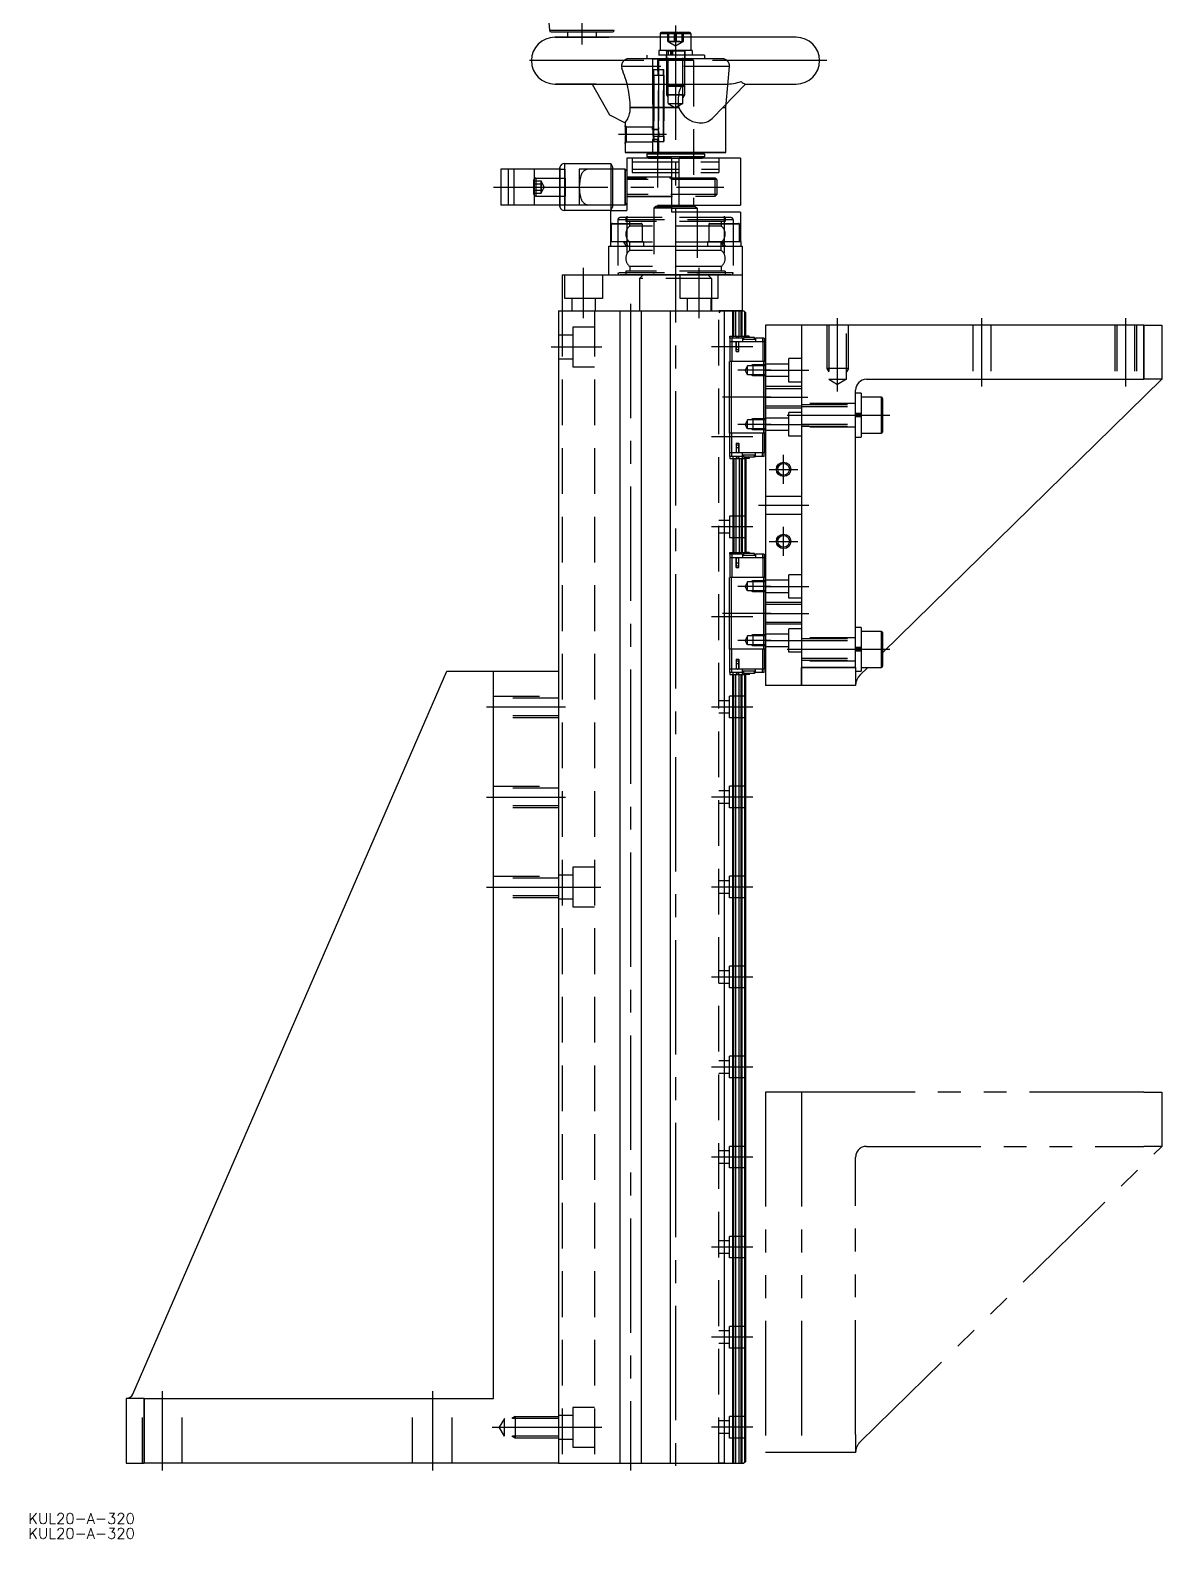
# Model space of a CAD drawing. Extents: x -27 to 476, y -21 to 633.
# Drawn here: x -26.7 to 287.5, y -21 to 398 of the extents above; entities that cross this region are included whole.
import ezdxf

# ---------------------------------------------------------------- set-up
doc = ezdxf.new("R2010")
doc.units = 0
for name, pattern in [('CENTER', [50.8, 31.75, -6.35, 6.35, -6.35]), ('DASHED', [19.05, 12.7, -6.35]), ('PHANTOM', [63.5, 31.75, -6.35, 6.35, -6.35, 6.35, -6.35])]:
    doc.linetypes.add(name, pattern=pattern)
doc.layers.get('0').update_dxf_attribs({"linetype": 'CONTINUOUS'})
doc.layers.add('CENTER', color=1, linetype='CENTER')
doc.styles.get("Standard").update_dxf_attribs({"font": 'txt.shx', "height": 3, "bigfont": 'bigfont.shx'})

msp = doc.modelspace()

# ---------------------------------------------------------------- linework, layer by layer
at = {"color": 7, "linetype": 'CONTINUOUS'}
for p, q in [((116.5, 409.33), (117.5, 397.96)), ((117.5, 397.96), (135.5, 397.96)), ((117.99, 397.5), (135.01, 397.5)), ((186, 396), (119, 396)), ((186, 396), (119, 396)), ((119.02, 396), (133.98, 396)), ((119.03, 396), (119.02, 396)), ((122.5, 397.5), (122.5, 396)), ((130.5, 397.5), (130.5, 396)), ((156.75, 397.05), (148.25, 397.05)), ((148.25, 397.05), (148.25, 396)), ((148.25, 397.05), (150.88, 397.05)), ((156.5, 397.3), (148.5, 397.3)), ((150.88, 397.05), (156.75, 397.05)), ((156.75, 397.05), (156.75, 396)), ((119, 383), (130.29, 383)), ((119.98, 383), (119.14, 383)), ((119.14, 383), (119.98, 383)), ((119.16, 383), (166.39, 383)), ((119.16, 383), (166.39, 383)), ((130.29, 383), (119.98, 383)), ((130.49, 383), (122.51, 383)), ((129.33, 383), (134.16, 374.43)), ((129.33, 383), (134.12, 383)), ((130.29, 383), (129.33, 383)), ((129.33, 383), (130.29, 383)), ((171.9, 383), (162.69, 373.47)), ((171.9, 383), (186, 383)), ((171.96, 383), (186, 383)), ((166.5, 376.5), (166.58, 377.46)), ((134.16, 374.43), (138.5, 372.2)), ((139.94, 376.5), (153.43, 376.5)), ((153.43, 376.5), (139.94, 376.5)), ((165.65, 376.5), (166.5, 376.5)), ((166.5, 364), (166.5, 376.5)), ((138.5, 372.2), (138.5, 371.49)), ((138.5, 366.5), (138.5, 364)), ((121.64, 360.9), (121.64, 347.9)), ((121.64, 360.9), (134.5, 360.9)), ((134.5, 360.9), (134.5, 347.9)), ((134.5, 360.9), (135, 360.03)), ((138.5, 364), (166.5, 364)), ((152.5, 364), (138.5, 364)), ((151.5, 362.4), (139, 362.4)), ((139, 362.4), (139, 357.34)), ((145, 364), (144.5, 363.5)), ((160.5, 363.5), (144.5, 363.5)), ((144.5, 363.5), (144.5, 362.9)), ((144.5, 362.9), (152.5, 362.9)), ((144.5, 362.9), (145, 362.4)), ((145, 362.4), (160, 362.4)), ((146.1, 364), (147.73, 364)), ((147.73, 364), (146.1, 364)), ((147.73, 364), (157.45, 364)), ((166.5, 364), (152.5, 364)), ((152.5, 362.9), (160.5, 362.9)), ((170.5, 362.4), (153.5, 362.4)), ((160, 364), (160.5, 363.5)), ((160.5, 362.9), (160, 362.4)), ((160.5, 363.5), (160.5, 362.9)), ((170.5, 362.4), (170.5, 349.4)), ((104, 359.4), (104, 349.4)), ((106, 359.4), (104, 359.4)), ((107.58, 359.4), (106, 359.4)), ((113.22, 359.4), (107.58, 359.4)), ((113.22, 359.4), (113.22, 349.4)), ((120.25, 359.4), (113.22, 359.4)), ((120.25, 359.4), (120.25, 349.4)), ((120.38, 359.93), (120.38, 349.4)), ((135, 360.03), (135, 348.77)), ((138.5, 359.4), (135, 359.4)), ((138.5, 349.4), (138.5, 359.4)), ((138.5, 359.4), (138.5, 349.4)), ((139, 358.9), (138.5, 359.4)), ((139, 358.9), (139, 349.9)), ((139, 358.9), (139, 357.34)), ((106, 349.4), (104, 349.4)), ((107.58, 349.4), (106, 349.4)), ((113.22, 349.4), (107.58, 349.4)), ((120.25, 349.4), (113.22, 349.4)), ((120.38, 349.4), (120.38, 348.87)), ((134.5, 347.9), (121.64, 347.9)), ((134.5, 347.9), (135, 348.77)), ((134.5, 339.3), (134.5, 347.9)), ((134.5, 347.9), (138.98, 347.9)), ((138.5, 349.4), (135, 349.4)), ((139, 349.9), (138.5, 349.4)), ((139, 351.46), (139, 347.9)), ((151.5, 347.4), (151.5, 349.4)), ((151.5, 349.4), (157.53, 349.4)), ((151.5, 349.3), (157.5, 349.3)), ((151.5, 349), (158, 349)), ((151.5, 348.5), (158.5, 348.5)), ((157.5, 349.4), (157.5, 349.3)), ((157.53, 349.4), (170.5, 349.4)), ((158, 349), (158.5, 348.5)), ((158.5, 348.5), (158.5, 347.4)), ((143.25, 344.05), (134.75, 344.05)), ((134.75, 339.3), (134.75, 344.05)), ((135, 344.3), (143, 344.3)), ((143.25, 344.05), (143.25, 339.3)), ((170.5, 347.4), (151.5, 347.4)), ((170.25, 344.05), (161.75, 344.05)), ((161.75, 344.05), (161.75, 339.3)), ((162, 344.3), (170, 344.3)), ((170.25, 339.3), (170.25, 344.05)), ((170.5, 347.4), (170.5, 339.3)), ((134, 338), (171, 338)), ((134, 330), (134, 338)), ((134.41, 339.3), (143.6, 339.3)), ((134.41, 339.3), (134.41, 338)), ((138.85, 338), (138.1, 339.3)), ((139.34, 338), (138.58, 339.3)), ((143.6, 339.3), (143.6, 338)), ((161.41, 339.3), (170.6, 339.3)), ((161.41, 339.3), (161.41, 338)), ((165.85, 338), (165.1, 339.3)), ((166.34, 338), (165.58, 339.3)), ((170.6, 339.3), (170.6, 338)), ((171, 338), (171, 330)), ((121, 330), (171, 330)), ((121, 330), (121, 320)), ((167.87, 330), (137.1, 330)), ((166.26, 330), (138.7, 330)), ((143.51, 330), (161.49, 330)), ((158.75, 330), (146.25, 330)), ((171, 330), (171, 320)), ((120, 320), (120, 0)), ((120, 320), (120, 0)), ((120, 320), (171.5, 320)), ((120, 320), (136.7, 320)), ((121, 320), (171, 320)), ((137, 320), (137, 0)), ((143, 320), (143, 0)), ((143.3, 320), (150, 320)), ((151, 320), (151, 0)), ((164.5, 320), (164.99, 320)), ((165, 320), (164.5, 320)), ((164.99, 320), (168.45, 320)), ((168.45, 320), (165, 320)), ((166, 320), (166, 0)), ((168.44, 312.95), (168.44, 320)), ((168.45, 320), (171, 320)), ((171.05, 320), (168.45, 320)), ((168.65, 312.95), (168.65, 320)), ((169.2, 312.95), (169.2, 320)), ((170.2, 312.95), (170.2, 320)), ((170.75, 312.95), (170.75, 320)), ((170.96, 312.95), (170.96, 320)), ((171, 320), (171.05, 320)), ((172, 319.5), (171.5, 320)), ((171.7, 312.95), (171.7, 319.8)), ((172, 312.95), (172, 319.5)), ((177.5, 316), (177.5, 216)), ((187.5, 316), (177.5, 316)), ((187.5, 316), (187.5, 221)), ((187.5, 316), (187.5, 216)), ((282.5, 316), (187.5, 316)), ((282.5, 316), (287.5, 316)), ((282.5, 301), (282.5, 316)), ((282.5, 316), (282.5, 301)), ((287.5, 316), (287.5, 301)), ((167.6, 312.45), (167.6, 312.95)), ((167.6, 312.95), (168.39, 312.95)), ((168.1, 312.45), (167.6, 312.45)), ((167.6, 312.45), (167.6, 311.45)), ((168.1, 311.45), (167.6, 311.45)), ((167.6, 311.45), (167.6, 305.95)), ((171.1, 312.45), (168.1, 312.45)), ((168.1, 312.45), (168.1, 311.45)), ((169.3, 311.45), (168.1, 311.45)), ((168.1, 311.45), (168.1, 305.95)), ((168.39, 312.95), (169.26, 312.95)), ((168.39, 312.45), (168.39, 312.95)), ((169.26, 312.95), (169.35, 312.95)), ((169.52, 312.45), (169.26, 312.95)), ((170.1, 311.45), (169.3, 311.45)), ((169.3, 308.75), (169.3, 311.45)), ((169.3, 310.65), (169.35, 310.65)), ((169.3, 310.19), (169.35, 310.19)), ((169.35, 312.95), (170.05, 312.95)), ((169.61, 312.45), (169.35, 312.95)), ((169.35, 311.1), (169.35, 310.05)), ((169.35, 310.05), (169.35, 309.25)), ((169.35, 310.05), (169.7, 310.05)), ((169.61, 312.45), (169.61, 312.45)), ((169.7, 310.05), (170.05, 310.05)), ((169.79, 312.45), (170.05, 312.95)), ((169.88, 312.45), (170.14, 312.95)), ((170.05, 312.95), (170.14, 312.95)), ((170.05, 310.05), (170.05, 311.1)), ((170.05, 310.65), (170.1, 310.65)), ((170.05, 310.19), (170.1, 310.19)), ((170.05, 309.25), (170.05, 310.05)), ((176.7, 311.45), (170.1, 311.45)), ((170.1, 308.75), (170.1, 311.45)), ((170.14, 312.95), (171.01, 312.95)), ((171.01, 312.45), (171.01, 312.95)), ((171.01, 312.95), (171.63, 312.95)), ((171.1, 312.45), (171.4, 312.45)), ((171.1, 312.45), (171.1, 311.45)), ((174.7, 312.05), (171.1, 312.05)), ((174.4, 312.65), (171.4, 312.65)), ((171.4, 312.65), (171.4, 312.05)), ((172.93, 312.95), (171.63, 312.95)), ((171.63, 312.95), (171.63, 312.65)), ((172.93, 312.95), (173.11, 312.65)), ((174.4, 312.05), (174.4, 312.65)), ((174.4, 312.45), (174.7, 312.45)), ((176.6, 312.45), (174.7, 312.45)), ((174.7, 312.45), (174.7, 311.45)), ((177.1, 312.45), (176.6, 312.45)), ((176.6, 312.45), (176.6, 311.45)), ((177.2, 311.45), (176.7, 311.45)), ((176.7, 311.45), (176.7, 305.95)), ((177.1, 312.45), (177.1, 311.45)), ((177.2, 311.45), (177.2, 305.95)), ((167.5, 286.05), (167.5, 305.95)), ((168, 305.95), (167.5, 305.95)), ((177, 305.95), (168, 305.95)), ((168, 286.05), (168, 305.95)), ((169.3, 308.75), (170.1, 308.75)), ((169.35, 309.25), (169.7, 309.25)), ((169.7, 309.25), (170.05, 309.25)), ((177, 286.05), (177, 305.95)), ((177.5, 305.95), (177, 305.95)), ((177.5, 286.05), (177.5, 305.95)), ((202.5, 221), (202.5, 298)), ((205.5, 301), (282.5, 301)), ((210, 225.03), (287.5, 301)), ((287.5, 301), (282.5, 301)), ((204, 297.11), (202.5, 297.11)), ((204, 297.11), (204, 291.49)), ((209.7, 296.01), (204, 296.01)), ((209.7, 291.46), (209.7, 296.01)), ((210, 295.71), (210, 291.44)), ((204, 291.49), (202.5, 291.49)), ((202.5, 291.25), (203.9, 291.25)), ((202.5, 290.78), (203.9, 290.78)), ((204, 290.54), (202.5, 290.54)), ((203.75, 290.78), (203.75, 291.25)), ((204, 291.41), (204, 291.49)), ((204, 291.46), (204, 290.54)), ((204, 290.62), (204, 290.54)), ((204, 290.54), (204, 284.91)), ((209.7, 286.01), (209.7, 291.46)), ((210, 291.44), (210, 286.31)), ((168, 286.05), (167.5, 286.05)), ((167.6, 280.55), (167.6, 286.05)), ((177, 286.05), (168, 286.05)), ((168.1, 280.55), (168.1, 286.05)), ((176.7, 280.55), (176.7, 286.05)), ((177.5, 286.05), (177, 286.05)), ((177.2, 280.55), (177.2, 286.05)), ((202.5, 284.91), (204, 284.91)), ((204, 286.01), (209.7, 286.01)), ((169.3, 283.25), (169.3, 280.55)), ((169.3, 283.25), (170.1, 283.25)), ((169.3, 281.81), (169.35, 281.81)), ((169.3, 281.35), (169.35, 281.35)), ((169.7, 282.75), (169.35, 282.75)), ((169.35, 282.75), (169.35, 281.95)), ((169.35, 281.95), (169.35, 280.9)), ((169.7, 281.95), (169.35, 281.95)), ((170.05, 282.75), (169.7, 282.75)), ((170.05, 281.95), (169.7, 281.95)), ((170.05, 281.95), (170.05, 282.75)), ((170.05, 280.9), (170.05, 281.95)), ((170.05, 281.81), (170.1, 281.81)), ((170.05, 281.35), (170.1, 281.35)), ((170.1, 283.25), (170.1, 280.55)), ((168.1, 280.55), (167.6, 280.55)), ((167.6, 279.55), (167.6, 280.55)), ((168.1, 279.55), (167.6, 279.55)), ((167.6, 279.55), (167.6, 279.05)), ((167.6, 279.05), (168.39, 279.05)), ((169.3, 280.55), (168.1, 280.55)), ((168.1, 279.55), (168.1, 280.55)), ((171.1, 279.55), (168.1, 279.55)), ((168.39, 279.55), (168.39, 279.05)), ((168.39, 279.05), (169.26, 279.05)), ((168.44, 279.05), (168.44, 252.95)), ((168.65, 279.05), (168.65, 252.95)), ((169.2, 279.05), (169.2, 252.95)), ((169.52, 279.55), (169.26, 279.05)), ((169.26, 279.05), (169.35, 279.05)), ((170.1, 280.55), (169.3, 280.55)), ((169.61, 279.55), (169.35, 279.05)), ((169.35, 279.05), (170.05, 279.05)), ((169.61, 279.55), (169.61, 279.55)), ((169.79, 279.55), (170.05, 279.05)), ((169.88, 279.55), (170.14, 279.05)), ((170.05, 279.05), (170.14, 279.05)), ((176.7, 280.55), (170.1, 280.55)), ((170.14, 279.05), (171.01, 279.05)), ((170.2, 279.05), (170.2, 252.95)), ((170.75, 279.05), (170.75, 252.95)), ((170.96, 279.05), (170.96, 252.95)), ((171.01, 279.55), (171.01, 279.05)), ((171.01, 279.05), (171.63, 279.05)), ((171.1, 279.55), (171.1, 280.55)), ((174.7, 279.95), (171.1, 279.95)), ((171.1, 279.55), (171.4, 279.55)), ((171.4, 279.95), (171.4, 279.35)), ((174.4, 279.35), (171.4, 279.35)), ((171.63, 279.05), (171.63, 279.35)), ((172.93, 279.05), (171.63, 279.05)), ((171.7, 279.05), (171.7, 252.95)), ((172, 279.05), (172, 252.95)), ((172.93, 279.05), (173.11, 279.35)), ((174.4, 279.35), (174.4, 279.95)), ((174.4, 279.55), (174.7, 279.55)), ((174.7, 279.55), (174.7, 280.55)), ((176.6, 279.55), (174.7, 279.55)), ((176.6, 279.55), (176.6, 280.55)), ((177.1, 279.55), (176.6, 279.55)), ((177.2, 280.55), (176.7, 280.55)), ((177.1, 279.55), (177.1, 280.55)), ((167.6, 252.45), (167.6, 252.95)), ((167.6, 252.95), (168.39, 252.95)), ((168.1, 252.45), (167.6, 252.45)), ((167.6, 252.45), (167.6, 251.45)), ((167.6, 251.45), (167.6, 245.95)), ((168.1, 251.45), (167.6, 251.45)), ((171.1, 252.45), (168.1, 252.45)), ((168.1, 252.45), (168.1, 251.45)), ((168.1, 251.45), (168.1, 245.95)), ((169.3, 251.45), (168.1, 251.45)), ((168.39, 252.45), (168.39, 252.95)), ((168.39, 252.95), (169.26, 252.95)), ((169.26, 252.95), (169.35, 252.95)), ((169.52, 252.45), (169.26, 252.95)), ((169.3, 248.75), (169.3, 251.45)), ((170.1, 251.45), (169.3, 251.45)), ((169.35, 252.95), (170.05, 252.95)), ((169.61, 252.45), (169.35, 252.95)), ((169.61, 252.45), (169.61, 252.45)), ((169.79, 252.45), (170.05, 252.95)), ((169.88, 252.45), (170.14, 252.95)), ((170.05, 252.95), (170.14, 252.95)), ((176.7, 251.45), (170.1, 251.45)), ((170.1, 248.75), (170.1, 251.45)), ((170.14, 252.95), (171.01, 252.95)), ((171.01, 252.45), (171.01, 252.95)), ((171.01, 252.95), (171.63, 252.95)), ((171.1, 252.45), (171.4, 252.45)), ((171.1, 252.45), (171.1, 251.45)), ((174.7, 252.05), (171.1, 252.05)), ((174.4, 252.65), (171.4, 252.65)), ((171.4, 252.65), (171.4, 252.05)), ((172.93, 252.95), (171.63, 252.95)), ((171.63, 252.95), (171.63, 252.65)), ((172.93, 252.95), (173.11, 252.65)), ((174.4, 252.05), (174.4, 252.65)), ((174.4, 252.45), (174.7, 252.45)), ((176.6, 252.45), (174.7, 252.45)), ((174.7, 252.45), (174.7, 251.45)), ((177.1, 252.45), (176.6, 252.45)), ((176.6, 252.45), (176.6, 251.45)), ((176.7, 251.45), (176.7, 245.95)), ((177.2, 251.45), (176.7, 251.45)), ((177.1, 252.45), (177.1, 251.45)), ((177.2, 251.45), (177.2, 245.95)), ((169.3, 250.65), (169.35, 250.65)), ((169.3, 250.19), (169.35, 250.19)), ((169.3, 248.75), (170.1, 248.75)), ((169.35, 251.1), (169.35, 250.05)), ((169.35, 250.05), (169.35, 249.25)), ((169.35, 250.05), (169.7, 250.05)), ((169.35, 249.25), (169.7, 249.25)), ((169.7, 250.05), (170.05, 250.05)), ((169.7, 249.25), (170.05, 249.25)), ((170.05, 250.05), (170.05, 251.1)), ((170.05, 250.65), (170.1, 250.65)), ((170.05, 250.19), (170.1, 250.19)), ((170.05, 249.25), (170.05, 250.05)), ((167.5, 226.05), (167.5, 245.95)), ((168, 245.95), (167.5, 245.95)), ((168, 226.05), (168, 245.95)), ((177, 245.95), (168, 245.95)), ((177, 226.05), (177, 245.95)), ((177.5, 245.95), (177, 245.95)), ((177.5, 226.05), (177.5, 245.95)), ((204, 232.11), (202.5, 232.11)), ((204, 232.11), (204, 226.49)), ((209.7, 231.01), (204, 231.01)), ((209.7, 226.46), (209.7, 231.01)), ((210, 230.71), (210, 226.44)), ((204, 226.49), (202.5, 226.49)), ((202.5, 226.25), (203.9, 226.25)), ((203.75, 225.78), (203.75, 226.25)), ((204, 226.41), (204, 226.49)), ((204, 226.46), (204, 225.54)), ((209.7, 221.01), (209.7, 226.46)), ((210, 226.44), (210, 221.31)), ((168, 226.05), (167.5, 226.05)), ((167.6, 220.55), (167.6, 226.05)), ((177, 226.05), (168, 226.05)), ((168.1, 220.55), (168.1, 226.05)), ((169.3, 223.25), (170.1, 223.25)), ((169.3, 223.25), (169.3, 220.55)), ((169.35, 222.75), (169.35, 221.95)), ((169.7, 222.75), (169.35, 222.75)), ((170.05, 222.75), (169.7, 222.75)), ((170.05, 221.95), (170.05, 222.75)), ((170.1, 223.25), (170.1, 220.55)), ((176.7, 220.55), (176.7, 226.05)), ((177.5, 226.05), (177, 226.05)), ((177.2, 220.55), (177.2, 226.05)), ((202.5, 225.78), (203.9, 225.78)), ((204, 225.54), (202.5, 225.54)), ((204, 225.62), (204, 225.54)), ((204, 225.54), (204, 219.91)), ((1.83, 19.2), (88.98, 220)), ((88.98, 220), (120, 220)), ((88.98, 220), (102, 220)), ((102, 18), (102, 220)), ((102, 220), (120, 220)), ((167.6, 219.55), (167.6, 220.55)), ((168.1, 220.55), (167.6, 220.55)), ((167.6, 219.55), (167.6, 219.05)), ((168.1, 219.55), (167.6, 219.55)), ((167.6, 219.05), (168.39, 219.05)), ((168.1, 219.55), (168.1, 220.55)), ((169.3, 220.55), (168.1, 220.55)), ((171.1, 219.55), (168.1, 219.55)), ((168.39, 219.55), (168.39, 219.05)), ((168.39, 219.05), (169.26, 219.05)), ((168.44, 0), (168.44, 219.05)), ((168.65, 0), (168.65, 219.05)), ((169.2, 0), (169.2, 219.05)), ((169.52, 219.55), (169.26, 219.05)), ((169.26, 219.05), (169.35, 219.05)), ((169.3, 221.81), (169.35, 221.81)), ((169.3, 221.35), (169.35, 221.35)), ((170.1, 220.55), (169.3, 220.55)), ((169.35, 221.95), (169.35, 220.9)), ((169.7, 221.95), (169.35, 221.95)), ((169.61, 219.55), (169.35, 219.05)), ((169.35, 219.05), (170.05, 219.05)), ((169.61, 219.55), (169.61, 219.55)), ((170.05, 221.95), (169.7, 221.95)), ((169.79, 219.55), (170.05, 219.05)), ((169.88, 219.55), (170.14, 219.05)), ((170.05, 220.9), (170.05, 221.95)), ((170.05, 221.81), (170.1, 221.81)), ((170.05, 221.35), (170.1, 221.35)), ((170.05, 219.05), (170.14, 219.05)), ((176.7, 220.55), (170.1, 220.55)), ((170.14, 219.05), (171.01, 219.05)), ((170.2, 0), (170.2, 219.05)), ((170.75, 0), (170.75, 219.05)), ((170.96, 0), (170.96, 219.05)), ((171.01, 219.55), (171.01, 219.05)), ((171.01, 219.05), (171.63, 219.05)), ((171.1, 219.55), (171.1, 220.55)), ((174.7, 219.95), (171.1, 219.95)), ((171.1, 219.55), (171.4, 219.55)), ((171.4, 219.95), (171.4, 219.35)), ((174.4, 219.35), (171.4, 219.35)), ((171.63, 219.05), (171.63, 219.35)), ((172.93, 219.05), (171.63, 219.05)), ((171.7, 0.2), (171.7, 219.05)), ((172, 0.5), (172, 219.05)), ((172.93, 219.05), (173.11, 219.35)), ((174.4, 219.35), (174.4, 219.95)), ((174.4, 219.55), (174.7, 219.55)), ((174.7, 219.55), (174.7, 220.55)), ((176.6, 219.55), (174.7, 219.55)), ((176.6, 219.55), (176.6, 220.55)), ((177.1, 219.55), (176.6, 219.55)), ((177.2, 220.55), (176.7, 220.55)), ((177.1, 219.55), (177.1, 220.55)), ((187.5, 216), (187.5, 221)), ((187.5, 221), (202.5, 221)), ((202.5, 221), (187.5, 221)), ((202.5, 221), (202.5, 216)), ((202.5, 219.91), (204, 219.91)), ((203.7, 218.86), (205.9, 221.01)), ((204, 221.01), (209.7, 221.01)), ((187.5, 216), (177.5, 216)), ((202.5, 216), (187.5, 216)), ((0, 18), (0, 0)), ((5, 18), (0, 18)), ((5, 18), (102, 18)), ((5, 18), (5, 0)), ((5, 0), (5, 18)), ((0, 0), (5, 0)), ((120, 0), (5, 0)), ((172, 0.5), (171.5, 0)), ((120, 0), (171.5, 0))]:
    msp.add_line(p, q, dxfattribs=at)
at = {"color": 3, "linetype": 'DASHED'}
for p, q in [((148.25, 396), (148.25, 392.3)), ((150.32, 397.3), (150.63, 397.3)), ((150.32, 394.8), (150.32, 397.3)), ((150.32, 394.8), (151.26, 394.8)), ((150.32, 394.8), (150.48, 394.8)), ((150.46, 394.8), (152.5, 393.62)), ((151.26, 394.8), (150.46, 394.8)), ((151.72, 394.8), (150.48, 394.8)), ((150.48, 394.8), (150.63, 394.8)), ((150.63, 394.8), (150.63, 397.3)), ((151.72, 394.8), (150.63, 394.8)), ((151.26, 394.8), (153.28, 394.8)), ((151.26, 394.8), (152.19, 394.8)), ((153.74, 394.8), (151.72, 394.8)), ((152.81, 394.8), (151.72, 394.8)), ((152.19, 394.8), (152.19, 397.3)), ((152.19, 394.8), (153.28, 394.8)), ((152.5, 393.62), (154.54, 394.8)), ((152.81, 394.8), (152.81, 397.3)), ((152.81, 394.8), (153.74, 394.8)), ((153.28, 394.8), (154.52, 394.8)), ((153.28, 394.8), (154.37, 394.8)), ((153.74, 394.8), (154.54, 394.8)), ((153.74, 394.8), (154.68, 394.8)), ((154.37, 394.8), (154.37, 397.3)), ((154.52, 394.8), (154.37, 394.8)), ((154.68, 394.8), (154.52, 394.8)), ((154.68, 394.8), (154.68, 397.3)), ((156.75, 396), (156.75, 392.3)), ((165.5, 390), (139.5, 390)), ((160.5, 391), (144.5, 391)), ((144.5, 391), (144.5, 390)), ((160.5, 390), (144.54, 390)), ((146.1, 390), (146.1, 370.42)), ((146.1, 390), (146.1, 370.42)), ((146.1, 390), (147.73, 390)), ((147.73, 390), (146.1, 390)), ((148, 390), (147.5, 389.5)), ((147.73, 390), (157.45, 390)), ((147.73, 390), (147.73, 370.42)), ((147.73, 390), (147.73, 370.42)), ((157.1, 392.3), (147.9, 392.3)), ((147.9, 392.3), (147.9, 391)), ((157.09, 391), (147.9, 391)), ((156.95, 390), (148.05, 390)), ((156.71, 392.3), (148.25, 392.3)), ((149.75, 390), (150, 389.75)), ((155.25, 390), (149.8, 390)), ((149.82, 392.3), (155.19, 392.3)), ((149.9, 391), (149.9, 390)), ((155.08, 391), (149.91, 391)), ((155.08, 390), (149.91, 390)), ((155.05, 392.3), (149.95, 392.3)), ((149.95, 392.3), (149.95, 391)), ((155.05, 391), (149.95, 391)), ((155, 392.1), (150, 392.1)), ((150, 392.1), (150, 380)), ((150, 389.75), (155, 389.75)), ((150.42, 392.3), (150.42, 391)), ((151.34, 392.3), (150.42, 392.3)), ((151.34, 391), (150.42, 391)), ((150.43, 377.6), (150.43, 392.3)), ((151.08, 392.3), (151.08, 391)), ((151.71, 392.3), (151.08, 392.3)), ((151.71, 391), (151.08, 391)), ((151.34, 391), (151.34, 392.3)), ((151.71, 391), (151.71, 392.3)), ((154.57, 377.6), (154.57, 392.3)), ((155, 392.1), (155, 380)), ((155.25, 390), (155, 389.75)), ((155.05, 392.3), (155.05, 391)), ((155.1, 391), (155.1, 390)), ((157, 390), (157.5, 389.5)), ((157.1, 392.3), (157.1, 391)), ((160.5, 391), (160.5, 390)), ((137.51, 387.83), (137.56, 387.29)), ((167.48, 387.83), (137.52, 387.83)), ((146.3, 386.84), (146.46, 387)), ((146.3, 385.5), (146.3, 386.84)), ((146.3, 368.5), (146.3, 385.5)), ((146.3, 385.5), (146.3, 368.5)), ((146.3, 385.5), (146.46, 385.5)), ((146.3, 385.5), (146.46, 385.5)), ((146.46, 387), (149.3, 387)), ((146.46, 385.5), (146.46, 387)), ((146.46, 385.5), (146.46, 368.5)), ((146.46, 368.5), (146.46, 385.5)), ((146.46, 385.5), (149.14, 385.5)), ((146.46, 385.5), (149.14, 385.5)), ((157.5, 389.5), (147.5, 389.5)), ((147.5, 389.5), (147.5, 387)), ((147.73, 368.5), (147.73, 385.5)), ((147.73, 385.5), (147.73, 368.5)), ((147.73, 385.5), (149.3, 385.5)), ((147.73, 385.5), (149.3, 385.5)), ((149.3, 386.84), (149.14, 387)), ((149.14, 385.5), (149.14, 387)), ((149.14, 368.5), (149.14, 385.5)), ((149.14, 385.5), (149.14, 368.5)), ((149.14, 385.5), (149.3, 385.5)), ((149.14, 385.5), (149.3, 385.5)), ((149.3, 385.5), (149.3, 387)), ((149.3, 385.5), (149.3, 386.84)), ((149.3, 385.5), (149.3, 368.5)), ((149.3, 368.5), (149.3, 385.5)), ((149.3, 368.5), (149.3, 385.5)), ((149.3, 385.5), (149.3, 368.5)), ((157.5, 389.5), (157.5, 349.4)), ((166.58, 377.46), (167.49, 387.83)), ((155, 382.73), (150, 382.73)), ((150.43, 382.3), (150, 382.73)), ((154.57, 382.3), (150.43, 382.3)), ((154.57, 382.3), (155, 382.73)), ((150, 380), (155, 380)), ((150, 380), (150.43, 379.25)), ((154.6, 380), (150.4, 380)), ((150.43, 377.6), (152.5, 376.41)), ((150.43, 377.6), (154.57, 377.6)), ((154.57, 377.6), (152.5, 376.41)), ((155, 380), (154.57, 379.25)), ((138.5, 371.5), (138.93, 371.07)), ((138.93, 371.07), (146.1, 371.07)), ((138.93, 366.93), (138.93, 371.07)), ((146.1, 370.42), (146.1, 371.07)), ((146.1, 370.42), (147.73, 370.42)), ((147.73, 370.42), (146.1, 370.42)), ((138.5, 366.5), (138.93, 366.93)), ((138.93, 366.93), (146.1, 366.93)), ((147.73, 367.58), (146.1, 367.58)), ((146.1, 367.58), (147.73, 367.58)), ((146.1, 367.58), (146.1, 366.93)), ((146.1, 367.58), (146.1, 364)), ((146.1, 367.58), (146.1, 364)), ((146.3, 368.5), (146.3, 367.16)), ((146.46, 368.5), (146.3, 368.5)), ((146.46, 368.5), (146.3, 368.5)), ((146.3, 367.16), (146.46, 367)), ((146.46, 368.5), (146.46, 367)), ((146.46, 368.5), (149.14, 368.5)), ((146.46, 368.5), (149.14, 368.5)), ((146.46, 367), (149.3, 367)), ((147.5, 367), (147.5, 349.28)), ((147.73, 368.5), (149.3, 368.5)), ((147.73, 368.5), (149.3, 368.5)), ((147.73, 367.58), (147.73, 364)), ((147.73, 367.58), (147.73, 364)), ((149.14, 368.5), (149.14, 367)), ((149.3, 368.5), (149.14, 368.5)), ((149.3, 368.5), (149.14, 368.5)), ((149.3, 367.16), (149.14, 367)), ((149.3, 368.5), (149.3, 367.16)), ((149.3, 368.5), (149.3, 367)), ((140.5, 362.4), (140.5, 358.4)), ((140.5, 361.4), (164.5, 361.4)), ((151.5, 349.4), (151.5, 362.4)), ((153.5, 349.4), (153.5, 362.4)), ((164.5, 362.4), (164.5, 358.4)), ((106, 359.4), (106, 349.4)), ((107.58, 359.4), (107.58, 349.4)), ((113.2, 352.4), (113.2, 356.4)), ((113.2, 356.13), (115.2, 356.13)), ((113.2, 355.27), (113.2, 356.13)), ((113.2, 356.13), (113.2, 355.27)), ((113.7, 356.9), (113.7, 351.9)), ((113.7, 356.9), (121.84, 356.9)), ((115.2, 355.7), (115.2, 356.13)), ((115.2, 356.13), (115.2, 355.7)), ((120.25, 359.4), (121.84, 359.4)), ((121.84, 349.4), (121.84, 359.4)), ((121.84, 356.9), (121.84, 351.9)), ((125.79, 359.4), (125.79, 349.4)), ((128.14, 359.4), (125.79, 359.4)), ((135, 359.4), (128.14, 359.4)), ((151.5, 357.15), (139, 357.15)), ((163.51, 356.9), (139, 356.9)), ((163.94, 356.47), (139, 356.47)), ((140.5, 359.4), (151.5, 359.4)), ((140.5, 358.4), (164.5, 358.4)), ((140.7, 359.4), (164.5, 359.4)), ((163.94, 356.47), (163.51, 356.9)), ((163.51, 351.9), (163.51, 356.9)), ((163.94, 356.47), (163.94, 352.33)), ((113.2, 355.27), (115.2, 355.27)), ((113.2, 355.27), (115.2, 355.27)), ((113.2, 353.53), (113.2, 355.27)), ((113.2, 355.27), (113.2, 353.53)), ((113.2, 353.53), (115.2, 353.53)), ((113.2, 353.53), (115.2, 353.53)), ((113.2, 352.67), (113.2, 353.53)), ((113.2, 353.53), (113.2, 352.67)), ((113.2, 352.67), (115.2, 352.67)), ((115.2, 355.9), (116.07, 354.4)), ((115.2, 355.7), (115.2, 355.9)), ((115.2, 355.27), (115.2, 355.7)), ((115.2, 355.7), (115.2, 355.27)), ((115.2, 355.7), (115.2, 354.4)), ((115.2, 355.7), (115.2, 354.4)), ((115.2, 354.4), (115.2, 355.27)), ((115.2, 355.27), (115.2, 354.4)), ((116.07, 354.4), (115.2, 352.9)), ((115.2, 353.53), (115.2, 354.4)), ((115.2, 354.4), (115.2, 353.53)), ((115.2, 353.1), (115.2, 354.4)), ((115.2, 354.4), (115.2, 353.1)), ((115.2, 353.1), (115.2, 353.53)), ((115.2, 353.53), (115.2, 353.1)), ((115.2, 352.67), (115.2, 353.1)), ((115.2, 353.1), (115.2, 352.67)), ((115.2, 353.1), (115.2, 352.9)), ((163.94, 352.33), (139, 352.33)), ((163.51, 351.9), (163.94, 352.33)), ((113.7, 351.9), (121.84, 351.9)), ((128.14, 349.4), (120.25, 349.4)), ((135, 349.4), (128.14, 349.4)), ((139, 351.9), (163.51, 351.9)), ((151.5, 351.65), (139, 351.65)), ((147, 349), (146.5, 348.5)), ((146.5, 348.5), (146.5, 330.3)), ((151.5, 348.5), (146.5, 348.5)), ((151.5, 349), (147, 349)), ((147.2, 349), (151.5, 349)), ((151.5, 349.3), (147.5, 349.3)), ((136.5, 345.3), (136.5, 330.6)), ((168.48, 345.3), (136.52, 345.3)), ((167.87, 345.9), (137.1, 345.9)), ((166.26, 345.9), (138.7, 345.9)), ((138.7, 345.9), (138.7, 344.84)), ((166.3, 344.84), (138.7, 344.84)), ((139.82, 343.57), (139.82, 344.84)), ((165.18, 343.57), (139.82, 343.57)), ((158.5, 347.4), (158.5, 330.3)), ((165.18, 344.84), (165.18, 343.57)), ((166.3, 345.9), (166.3, 344.84)), ((168.5, 345.3), (168.5, 330.6)), ((165.18, 339.09), (139.82, 339.09)), ((139.82, 336.81), (139.82, 339.09)), ((165.18, 336.81), (139.82, 336.81)), ((165.18, 336.81), (165.18, 339.09)), ((166.3, 331.06), (138.7, 331.06)), ((138.7, 331.06), (138.7, 330)), ((165.18, 332.33), (139.82, 332.33)), ((139.82, 332.33), (139.82, 331.06)), ((165.18, 332.33), (165.18, 331.06)), ((166.3, 331.06), (166.3, 330)), ((121.75, 323.4), (121.75, 330)), ((132.25, 330), (132.25, 323.4)), ((168.48, 330.6), (136.52, 330.6)), ((143.5, 330), (142.5, 329)), ((162.5, 329), (142.5, 329)), ((142.5, 329), (142.5, 320)), ((153.75, 323.4), (153.75, 330)), ((162.5, 329), (161.5, 330)), ((162.5, 329), (162.5, 320)), ((164.25, 330), (164.25, 323.4)), ((132.25, 323.4), (121.75, 323.4)), ((123.7, 323.4), (123.7, 320)), ((130.3, 320), (130.3, 323.4)), ((164.25, 323.4), (153.75, 323.4)), ((155.7, 323.4), (155.7, 320)), ((162.3, 323.4), (162.3, 320)), ((121, 320), (121, 0)), ((130, 320), (130, 0)), ((164.5, 0), (164.5, 320)), ((165, 320), (164.5, 319.5)), ((166, 320), (165, 320)), ((124, 315.5), (124, 304.5)), ((130, 315.5), (124, 315.5)), ((194.5, 316), (194.5, 304)), ((195.04, 316), (195.04, 301)), ((199.96, 301), (199.96, 316)), ((200.5, 304), (200.5, 316)), ((235, 316), (235, 301)), ((240, 316), (240, 301)), ((274.5, 316), (274.5, 301)), ((275.04, 316), (275.04, 301)), ((279.96, 316), (279.96, 301)), ((280.5, 316), (280.5, 301)), ((124, 313.3), (120, 313.3)), ((120, 306.7), (124, 306.7)), ((184, 300.25), (184, 306.75)), ((187.5, 306.75), (184, 306.75)), ((124, 304.5), (130, 304.5)), ((172.5, 304.73), (171.79, 303.5)), ((172.5, 302.27), (171.79, 303.5)), ((177.5, 304.73), (172.5, 304.73)), ((172.5, 302.27), (172.5, 304.73)), ((177.5, 302.27), (172.5, 302.27)), ((174, 305), (173.53, 304.73)), ((174, 302), (173.53, 302.27)), ((174, 305), (174, 302)), ((177.5, 305), (174, 305)), ((177.5, 302), (174, 302)), ((184, 305.25), (177.5, 305.25)), ((184, 301.75), (177.5, 301.75)), ((200.5, 304), (194.5, 304)), ((194.5, 304), (195.04, 303.06)), ((200.5, 304), (199.96, 303.06)), ((187.5, 299), (177.5, 299)), ((177.5, 298.46), (187.5, 298.46)), ((187.5, 300.25), (184, 300.25)), ((195.04, 301), (199.96, 301)), ((195.04, 301), (197.5, 299.58)), ((199.96, 301), (197.5, 299.58)), ((187.5, 293.54), (177.5, 293.54)), ((202.5, 294.25), (187.5, 294.25)), ((187.5, 294), (202.5, 294)), ((187.5, 293.46), (202.5, 293.46)), ((172.5, 289.73), (171.79, 288.5)), ((177.5, 289.73), (172.5, 289.73)), ((172.5, 287.27), (172.5, 289.73)), ((174, 290), (173.53, 289.73)), ((177.5, 290), (174, 290)), ((174, 290), (174, 287)), ((187.5, 293), (177.5, 293)), ((184, 290.25), (177.5, 290.25)), ((184, 285.25), (184, 291.75)), ((187.5, 291.75), (184, 291.75)), ((172.5, 287.27), (171.79, 288.5)), ((177.5, 287.27), (172.5, 287.27)), ((174, 287), (173.53, 287.27)), ((177.5, 287), (174, 287)), ((184, 286.75), (177.5, 286.75)), ((187.5, 285.25), (184, 285.25)), ((187.5, 288.54), (202.5, 288.54)), ((187.5, 288), (202.5, 288)), ((202.5, 287.75), (187.5, 287.75)), ((187.5, 268.5), (177.5, 268.5)), ((167.5, 261.75), (164.5, 261.75)), ((167.5, 263), (167.5, 257)), ((172, 263), (167.5, 263)), ((187.5, 263.5), (177.5, 263.5)), ((167.5, 258.25), (164.5, 258.25)), ((172, 257), (167.5, 257)), ((172.5, 244.73), (171.79, 243.5)), ((172.5, 242.27), (171.79, 243.5)), ((177.5, 244.73), (172.5, 244.73)), ((172.5, 242.27), (172.5, 244.73)), ((174, 245), (173.53, 244.73)), ((177.5, 245), (174, 245)), ((174, 245), (174, 242)), ((184, 245.25), (177.5, 245.25)), ((187.5, 246.75), (184, 246.75)), ((184, 240.25), (184, 246.75)), ((177.5, 242.27), (172.5, 242.27)), ((174, 242), (173.53, 242.27)), ((177.5, 242), (174, 242)), ((184, 241.75), (177.5, 241.75)), ((187.5, 239), (177.5, 239)), ((187.5, 240.25), (184, 240.25)), ((187.5, 238.46), (177.5, 238.46)), ((177.5, 233.54), (187.5, 233.54)), ((187.5, 233), (177.5, 233)), ((184, 225.25), (184, 231.75)), ((187.5, 231.75), (184, 231.75)), ((172.5, 229.73), (171.79, 228.5)), ((172.5, 227.27), (171.79, 228.5)), ((172.5, 227.27), (172.5, 229.73)), ((177.5, 229.73), (172.5, 229.73)), ((177.5, 227.27), (172.5, 227.27)), ((174, 230), (173.53, 229.73)), ((174, 227), (173.53, 227.27)), ((174, 230), (174, 227)), ((177.5, 230), (174, 230)), ((177.5, 227), (174, 227)), ((184, 230.25), (177.5, 230.25)), ((184, 226.75), (177.5, 226.75)), ((202.5, 229.25), (187.5, 229.25)), ((187.5, 229), (202.5, 229)), ((187.5, 228.46), (202.5, 228.46)), ((187.5, 225.25), (184, 225.25)), ((187.5, 223.54), (202.5, 223.54)), ((187.5, 223), (202.5, 223)), ((202.5, 222.75), (187.5, 222.75)), ((102, 213), (120, 213)), ((120, 212.46), (102, 212.46)), ((167.5, 211.75), (164.5, 211.75)), ((172, 213), (167.5, 213)), ((167.5, 207), (167.5, 213)), ((120, 207.54), (102, 207.54)), ((120, 207), (102, 207)), ((167.5, 208.25), (164.5, 208.25)), ((172, 207), (167.5, 207)), ((102, 188), (120, 188)), ((120, 187.46), (102, 187.46)), ((167.5, 186.75), (164.5, 186.75)), ((167.5, 182), (167.5, 188)), ((172, 188), (167.5, 188)), ((120, 182.54), (102, 182.54)), ((120, 182), (102, 182)), ((167.5, 183.25), (164.5, 183.25)), ((172, 182), (167.5, 182)), ((124, 165.5), (124, 154.5)), ((130, 165.5), (124, 165.5)), ((102, 163), (120, 163)), ((120, 162.46), (102, 162.46)), ((124, 163.3), (120, 163.3)), ((167.5, 161.75), (164.5, 161.75)), ((167.5, 157), (167.5, 163)), ((172, 163), (167.5, 163)), ((120, 157.54), (102, 157.54)), ((120, 157), (102, 157)), ((120, 156.7), (124, 156.7)), ((167.5, 158.25), (164.5, 158.25)), ((172, 157), (167.5, 157)), ((124, 154.5), (130, 154.5)), ((167.5, 136.75), (164.5, 136.75)), ((167.5, 132), (167.5, 138)), ((172, 138), (167.5, 138)), ((167.5, 133.25), (164.5, 133.25)), ((172, 132), (167.5, 132)), ((167.5, 111.75), (164.5, 111.75)), ((167.5, 107), (167.5, 113)), ((172, 113), (167.5, 113)), ((167.5, 108.25), (164.5, 108.25)), ((172, 107), (167.5, 107)), ((167.5, 82), (167.5, 88)), ((172, 88), (167.5, 88)), ((167.5, 86.75), (164.5, 86.75)), ((167.5, 83.25), (164.5, 83.25)), ((172, 82), (167.5, 82)), ((167.5, 57), (167.5, 63)), ((172, 63), (167.5, 63)), ((167.5, 61.75), (164.5, 61.75)), ((167.5, 58.25), (164.5, 58.25)), ((172, 57), (167.5, 57)), ((172, 38), (167.5, 38)), ((167.5, 32), (167.5, 38)), ((167.5, 36.75), (164.5, 36.75)), ((167.5, 33.25), (164.5, 33.25)), ((172, 32), (167.5, 32)), ((4.5, 0), (4.5, 18)), ((15.5, 0), (15.5, 18)), ((79.5, 0), (79.5, 18)), ((90.5, 0), (90.5, 18)), ((108, 13), (107.06, 12.46)), ((108, 13), (120, 13)), ((108, 13), (108, 7)), ((124, 13.3), (120, 13.3)), ((124, 15.5), (124, 6.7)), ((130, 15.5), (124, 15.5)), ((167.5, 7), (167.5, 13)), ((172, 13), (167.5, 13)), ((105, 12.46), (103.58, 10)), ((105, 7.54), (103.58, 10)), ((120, 12.46), (105, 12.46)), ((105, 7.54), (105, 12.46)), ((167.5, 11.75), (164.5, 11.75)), ((120, 7.54), (105, 7.54)), ((108, 7), (107.06, 7.54)), ((120, 7), (108, 7)), ((120, 6.7), (124, 6.7)), ((124, 6.7), (124, 4.5)), ((124, 4.5), (130, 4.5)), ((167.5, 8.25), (164.5, 8.25)), ((172, 7), (167.5, 7)), ((166, 0), (164.5, 0))]:
    msp.add_line(p, q, dxfattribs=at)
at = {"color": 3, "linetype": 'PHANTOM'}
for p, q in [((177.5, 103), (177.5, 3)), ((187.5, 103), (177.5, 103)), ((187.5, 103), (187.5, 3)), ((187.5, 103), (187.5, 8)), ((282.5, 103), (187.5, 103)), ((282.5, 103), (287.5, 103)), ((287.5, 103), (287.5, 88)), ((203.7, 5.86), (287.5, 88)), ((205.5, 88), (282.5, 88)), ((287.5, 88), (282.5, 88)), ((202.5, 8), (202.5, 85)), ((202.5, 8), (202.5, 3)), ((187.5, 3), (177.5, 3)), ((202.5, 3), (187.5, 3))]:
    msp.add_line(p, q, dxfattribs=at)
at = {"color": 3, "linetype": 'CONTINUOUS'}
for centre in [(182.5, 276), (182.5, 256)]:
    msp.add_circle(centre, 2, dxfattribs=at)
at = {"color": 7, "linetype": 'CONTINUOUS'}
for centre in [(182.5, 276), (182.5, 256)]:
    msp.add_circle(centre, 1.62, dxfattribs=at)
for centre, radius, start, end in [((119, 389.5), 6.5, 90, 270), ((117.99, 398), 0.5, 185, 270), ((135.01, 398), 0.5, 270, 355), ((148.5, 397.05), 0.25, 90, 180), ((156.5, 397.05), 0.25, 0, 90), ((186, 389.5), 6.5, 270, 90), ((162.12, 378.51), 8.92, 149.7566, 193.0267), ((166.49, 396.07), 13.07, 269.3564, 288.9453), ((172.42, 385.15), 2.21, 220.4718, 256.4048), ((133.22, 376.36), 6.72, 321.8056, 1.2045), ((159.62, 378.79), 6.6, 200.3497, 265.0141), ((159.58, 376.6), 4.41, 263.0048, 314.8324), ((120.16, 369), 18.51, 352.2496, 7.7504), ((121.64, 359.6), 1.3, 90, 165.4299), ((141.64, 354.4), 21.97, 165.4299, 166.8456), ((141.64, 354.4), 21.97, 193.1544, 194.5701), ((121.64, 349.2), 1.3, 194.5701, 270), ((157.8, 349.3), 0.3, 180, 270), ((135, 344.05), 0.25, 90, 180), ((143, 344.05), 0.25, 0, 90), ((162, 344.05), 0.25, 90, 180), ((170, 344.05), 0.25, 0, 90), ((169.7, 311.1), 0.35, 90, 180), ((169.7, 311.1), 0.35, 0, 90), ((205.5, 298), 3, 90, 180), ((209.7, 295.71), 0.3, 0, 90), ((209.7, 286.31), 0.3, 270, 0), ((169.7, 280.9), 0.35, 180, 270), ((169.7, 280.9), 0.35, 270, 0), ((169.7, 251.1), 0.35, 90, 180), ((169.7, 251.1), 0.35, 0, 90), ((209.7, 230.71), 0.3, 0, 90), ((169.7, 220.9), 0.35, 180, 270), ((169.7, 220.9), 0.35, 270, 0), ((206.5, 216), 4, 134.428, 180), ((209.7, 221.31), 0.3, 270, 0), ((0, 20), 2, 270, 336.5392)]:
    msp.add_arc(centre, radius, start, end, dxfattribs=at)
at = {"color": 3, "linetype": 'DASHED'}
for centre, radius, start, end in [((139.5, 388), 2, 90, 185), ((149.8, 392.1), 0.2, 0, 90), ((155.2, 392.1), 0.2, 90, 180), ((165.5, 388), 2, 355, 90), ((112.36, 376.07), 27.58, 0.8858, 23.9963), ((142.55, 385.47), 5.18, 0.2959, 17.139), ((143.16, 369), 4.78, 342.7112, 17.2888), ((142.57, 368.53), 5.16, 342.7943, 359.7077), ((113.7, 356.4), 0.5, 90, 180), ((137.14, 354.33), 11.35, 161.4292, 195.9131), ((128.86, 356.74), 2.76, 105.1369, 154.1856), ((113.7, 352.4), 0.5, 180, 270), ((128.9, 352.12), 2.82, 198.6616, 254.4695), ((147.2, 349.3), 0.3, 270, 0), ((137.1, 345.3), 0.6, 90, 180), ((141.5, 341.33), 2.8, 126.8699, 233.1301), ((163.5, 341.33), 2.8, 306.8699, 53.1301), ((167.9, 345.3), 0.6, 360, 90), ((141.5, 334.57), 2.8, 126.8699, 233.1301), ((163.5, 334.57), 2.8, 306.8699, 53.1301), ((137.1, 330.6), 0.6, 180, 270), ((146.2, 330.3), 0.3, 270, 0), ((158.8, 330.3), 0.3, 180, 270), ((167.9, 330.6), 0.6, 270, 0)]:
    msp.add_arc(centre, radius, start, end, dxfattribs=at)
at = {"color": 3, "linetype": 'PHANTOM'}
for centre, radius, start in [((205.5, 85), 3, 90), ((206.5, 3), 4, 134.428)]:
    msp.add_arc(centre, radius, start, 180, dxfattribs=at)
at = {"layer": 'CENTER', "color": 1, "linetype": 'CENTER'}
for p, q in [((126.5, 438), (126.5, 394)), ((152.5, 399.3), (152.5, -2)), ((194.5, 389.5), (110.5, 389.5)), ((149.95, 369), (136.67, 369)), ((102, 354.4), (165.94, 354.4)), ((139, 346.3), (139, 336)), ((166, 346.3), (166, 336)), ((127, 318), (127, 332)), ((159, 332), (159, 318)), ((140, 322), (140, -2)), ((197.5, 297.58), (197.5, 318)), ((237.5, 299), (237.5, 318)), ((277.5, 299), (277.5, 318)), ((118, 310), (132, 310)), ((174, 310), (162.5, 310)), ((179, 303.5), (169.79, 303.5)), ((177.5, 303.5), (189.5, 303.5)), ((179, 296), (165.5, 296)), ((177.5, 296), (189.25, 296)), ((183.5, 291), (212, 291)), ((174, 285), (162.5, 285)), ((179, 288.5), (169.79, 288.5)), ((177.5, 288.5), (189.5, 288.5)), ((182.5, 272), (182.5, 280)), ((178.5, 276), (186.5, 276)), ((189.5, 266), (175.5, 266)), ((174, 260), (162.5, 260)), ((182.5, 252), (182.5, 260)), ((178.5, 256), (186.5, 256)), ((179, 243.5), (169.79, 243.5)), ((177.5, 243.5), (189.5, 243.5)), ((174, 235), (162.5, 235)), ((179, 236), (165.5, 236)), ((177.5, 236), (189.5, 236)), ((179, 228.5), (169.79, 228.5)), ((177.5, 228.5), (189.5, 228.5)), ((212, 226), (183.5, 226)), ((122, 210), (100, 210)), ((174, 210), (162.5, 210)), ((100, 185), (122, 185)), ((174, 185), (162.5, 185)), ((100, 160), (132, 160)), ((174, 160), (162.5, 160)), ((174, 135), (162.5, 135)), ((174, 110), (162.5, 110)), ((174, 85), (162.5, 85)), ((174, 60), (162.5, 60)), ((174, 35), (162.5, 35)), ((10, 20), (10, -2)), ((85, 20), (85, -2)), ((101.58, 10), (132, 10)), ((174, 10), (162.5, 10))]:
    msp.add_line(p, q, dxfattribs=at)

# ---------------------------------------------------------------- texts
at = {"color": 7, "linetype": 'CONTINUOUS'}
for p in [(-27.17, -16.86), (-27.17, -20.99)]:
    msp.add_text('KUL20-A-320', height=3, dxfattribs=at).set_placement(p)

doc.saveas('drawing.dxf')
